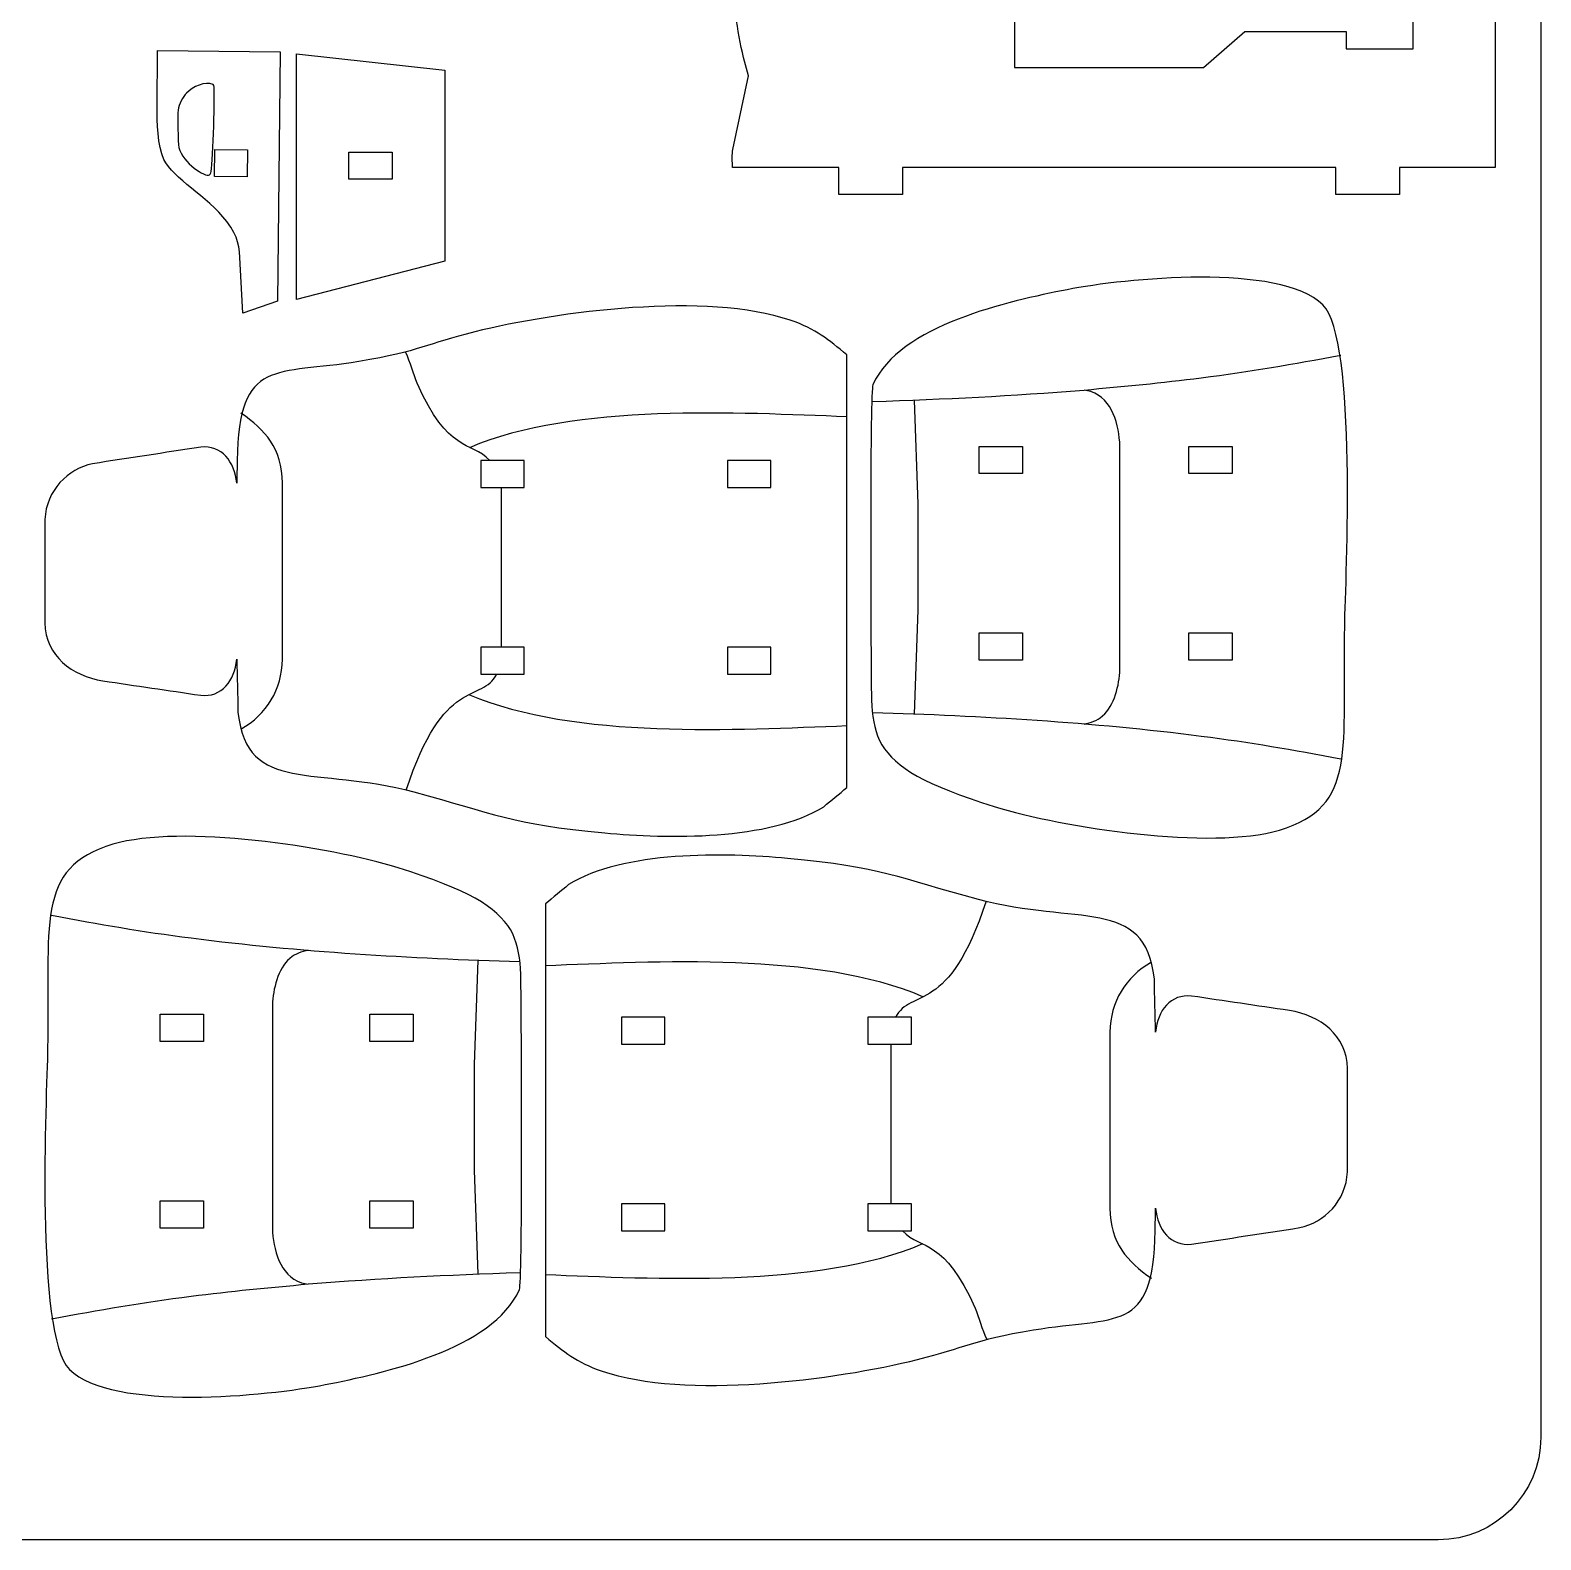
# Model space of a CAD drawing. Extents: x 75 to 655, y 14 to 894.
# Drawn here: x 508 to 655.4, y 454.1 to 601.3 of the extents above; entities that cross this region are included whole.
import ezdxf

# ---------------------------------------------------------------- set-up
doc = ezdxf.new("R2010")
doc.units = 0
doc.layers.get('0').update_dxf_attribs({"linetype": 'CONTINUOUS'})

msp = doc.modelspace()

# ---------------------------------------------------------------- linework, layer by layer
at = {"color": 5}
for p, q in [((655.374691, 884.077625), (655.374691, 464.077725)), ((645.374691, 454.077725), (375.374691, 454.077725))]:
    msp.add_line(p, q, dxfattribs=at)
at = {"color": 3}
for p, q in [((604.052791, 611.770525), (604.052791, 597.709425)), ((650.937291, 612.395025), (650.937291, 587.959125)), ((622.465291, 597.709425), (626.497191, 601.227125)), ((626.497191, 601.227125), (636.374491, 601.227125)), ((636.374491, 601.227125), (636.374491, 599.534525)), ((642.917391, 599.534525), (642.917391, 602.178925)), ((520.411469, 593.849533), (520.450069, 599.382633)), ((520.450069, 599.382633), (532.422969, 599.240133)), ((532.422969, 599.240133), (532.133369, 574.904233)), ((533.991169, 575.090333), (533.991169, 599.036533)), ((533.991169, 599.036533), (548.462369, 597.451533)), ((578.077491, 596.893025), (577.604291, 598.684125)), ((636.374491, 599.534525), (642.917391, 599.534525)), ((548.462369, 597.451533), (548.462369, 578.806333)), ((576.559991, 589.724925), (578.077491, 596.893025)), ((604.052791, 597.709425), (622.465291, 597.709425)), ((586.892591, 585.314625), (586.892591, 587.959125)), ((635.381891, 587.959125), (593.114691, 587.959125)), ((593.114691, 587.959125), (593.114691, 585.314625)), ((635.381891, 585.314625), (635.381891, 587.959125)), ((650.937291, 587.959125), (641.603991, 587.959125)), ((641.603991, 587.959125), (641.603991, 585.314625)), ((593.114691, 585.314625), (586.892591, 585.314625)), ((641.603991, 585.314625), (635.381891, 585.314625)), ((528.753569, 573.735433), (528.493169, 578.566133)), ((548.462369, 578.806333), (533.991169, 575.090333)), ((532.133369, 574.904233), (528.753569, 573.735433))]:
    msp.add_line(p, q, dxfattribs=at)
at = {"color": 7}
for p, q in [((526.018969, 587.073633), (526.050569, 589.717633)), ((526.050569, 589.717633), (529.223569, 589.679733)), ((529.223569, 589.679733), (529.191969, 587.035633)), ((539.113569, 586.808233), (539.113569, 589.449433)), ((539.113569, 589.449433), (543.339569, 589.449433)), ((543.339569, 589.449433), (543.339569, 586.808233)), ((529.191969, 587.035633), (526.018969, 587.073633)), ((543.339569, 586.808233), (539.113569, 586.808233)), ((556.224991, 559.378225), (551.994091, 559.378225)), ((551.994091, 538.523925), (556.224991, 538.523925)), ((593.979191, 505.064625), (589.748191, 505.064625)), ((589.748191, 484.210325), (593.979191, 484.210325))]:
    msp.add_line(p, q, dxfattribs=at)
at = {"color": 1}
for p, q in [((611.474391, 566.092425), (610.827591, 566.245025)), ((594.651591, 555.102725), (594.297091, 565.258725)), ((528.578191, 563.995625), (528.564491, 563.950325)), ((614.323491, 538.971325), (614.323491, 560.788925)), ((532.626891, 539.984725), (532.626891, 557.160325)), ((553.994391, 541.168225), (553.994391, 556.733825)), ((594.651591, 544.792325), (594.651591, 555.102725)), ((594.297091, 534.636625), (594.651591, 544.792325)), ((551.676191, 510.612025), (551.321691, 500.456225)), ((531.649791, 506.277225), (531.649791, 484.459625)), ((613.346391, 503.603825), (613.346391, 486.428225)), ((591.978891, 502.420325), (591.978891, 486.854725)), ((551.321691, 500.456225), (551.321691, 490.145825)), ((551.321691, 490.145825), (551.676191, 479.989825)), ((534.498891, 479.156125), (535.145691, 479.003525)), ((617.395091, 479.592925), (617.408791, 479.638325))]:
    msp.add_line(p, q, dxfattribs=at)
at = {"color": 3}
for points in [[(577.604291, 598.684125), (576.985691, 601.272525), (576.578691, 604.277125), (576.533091, 606.937025)], [(521.072769, 588.752033), (520.426269, 590.099533), (520.417169, 592.385133), (520.411469, 593.849533)], [(576.522091, 587.959125), (576.522091, 588.404325), (576.478191, 589.338025), (576.559991, 589.724925)], [(527.197969, 582.673133), (525.254569, 585.215433), (521.983569, 586.853933), (521.072769, 588.752033)], [(586.892591, 587.959125), (583.435791, 587.959125), (579.978991, 587.959125), (576.522091, 587.959125)], [(528.493169, 578.566133), (528.432769, 580.292033), (528.370269, 581.139633), (527.197969, 582.673133)], [(634.126291, 574.551325), (629.942691, 578.675925), (614.739391, 577.134025), (609.167291, 576.036825)], [(582.169491, 573.054425), (574.075591, 575.834625), (559.466791, 573.924525), (551.383391, 571.920725)], [(609.167291, 576.036825), (603.534191, 574.927725), (592.783191, 572.590025), (590.227291, 566.754325)], [(636.245891, 543.267925), (636.341691, 547.777825), (637.501391, 571.223625), (634.126291, 574.551325)], [(551.383391, 571.920725), (546.665691, 570.751125), (546.131791, 570.049525), (540.094691, 569.033325)], [(587.677291, 569.680225), (585.870391, 571.182525), (584.701891, 572.184325), (582.169491, 573.054425)], [(540.094691, 569.033325), (531.961791, 567.664825), (528.380891, 569.499125), (528.213091, 559.378225)], [(587.677291, 527.465025), (587.677291, 541.536825), (587.677291, 555.608225), (587.677291, 569.680225)], [(590.227291, 566.754325), (589.927491, 566.069625), (590.017391, 544.138325), (590.046891, 540.609125)], [(524.663891, 560.676125), (521.146591, 560.137125), (517.628891, 559.597925), (514.111591, 559.058825)], [(528.179791, 557.160325), (527.991291, 559.250125), (526.677191, 560.918025), (524.663891, 560.676125)], [(514.111591, 559.058825), (511.704391, 558.543925), (509.591091, 556.475125), (509.458391, 553.611725)], [(528.213091, 559.378225), (528.201891, 558.638725), (528.190991, 557.899525), (528.179791, 557.160325)], [(509.458391, 553.611725), (509.458391, 550.252025), (509.458391, 546.892625), (509.458391, 543.532925)], [(509.458391, 543.532925), (509.533591, 540.284025), (512.088491, 538.368325), (515.116091, 537.875525)], [(629.880991, 523.319425), (637.594791, 525.605125), (635.989991, 531.234725), (636.245891, 543.267925)], [(524.663891, 536.468825), (526.676891, 536.233225), (527.989591, 537.874125), (528.179791, 539.984725)], [(528.179791, 539.984725), (528.217391, 538.247625), (528.255291, 536.510525), (528.293191, 534.773425)], [(590.046891, 540.609125), (590.242391, 532.526725), (588.679491, 529.781625), (602.040391, 525.629025)], [(515.116091, 537.875525), (518.298591, 537.406625), (521.481391, 536.937625), (524.663891, 536.468825)], [(528.293191, 534.773425), (529.221591, 526.731125), (535.855691, 529.637025), (545.447691, 527.043525)], [(545.447691, 527.043525), (553.331091, 524.912325), (554.854691, 523.912325), (564.072191, 523.036925)], [(585.431291, 525.597425), (586.179991, 526.220025), (586.928691, 526.842425), (587.677291, 527.465025)], [(564.072191, 523.036925), (570.076991, 522.466225), (580.180391, 522.282325), (585.431291, 525.597425)], [(602.040391, 525.629025), (608.871091, 523.506225), (623.191991, 521.337725), (629.880991, 523.319425)], [(543.932891, 519.619525), (537.102191, 521.742325), (522.781291, 523.910825), (516.092291, 521.929125)], [(516.092291, 521.929125), (508.378491, 519.643425), (509.983291, 514.013825), (509.727391, 501.980625)], [(581.901091, 520.551625), (575.896291, 521.122325), (565.792891, 521.306325), (560.541991, 517.991225)], [(600.525491, 516.545025), (592.642191, 518.676225), (591.118591, 519.676225), (581.901091, 520.551625)], [(555.926391, 504.639425), (555.730891, 512.721825), (557.293791, 515.466925), (543.932891, 519.619525)], [(560.541991, 517.991225), (559.793291, 517.368525), (559.044591, 516.746225), (558.295991, 516.123525)], [(558.295991, 516.123525), (558.295991, 502.051725), (558.295991, 487.980325), (558.295991, 473.908325)], [(617.680091, 508.815125), (616.751691, 516.857425), (610.117591, 513.951525), (600.525491, 516.545025)], [(617.793391, 503.603825), (617.755891, 505.340925), (617.717991, 507.078025), (617.680091, 508.815125)], [(621.309391, 507.119725), (619.296391, 507.355325), (617.983691, 505.714425), (617.793391, 503.603825)], [(630.857091, 505.713025), (627.674691, 506.181925), (624.491891, 506.650925), (621.309391, 507.119725)], [(636.514791, 500.055625), (636.439691, 503.304525), (633.884791, 505.220225), (630.857091, 505.713025)], [(555.745991, 478.494225), (556.045791, 479.178925), (555.955891, 501.110225), (555.926391, 504.639425)], [(509.727391, 501.980625), (509.631591, 497.470725), (508.471891, 474.024925), (511.846991, 470.697225)], [(636.514791, 489.976825), (636.514791, 493.336525), (636.514791, 496.695925), (636.514791, 500.055625)], [(631.861691, 484.529725), (634.268891, 485.044625), (636.382191, 487.113425), (636.514791, 489.976825)], [(617.760191, 484.210325), (617.771391, 484.949825), (617.782191, 485.689025), (617.793391, 486.428225)], [(617.793391, 486.428225), (617.981891, 484.338425), (619.296091, 482.670525), (621.309391, 482.912425)], [(605.878591, 474.555225), (614.011491, 475.923725), (617.592291, 474.089425), (617.760191, 484.210325)], [(621.309391, 482.912425), (624.826691, 483.451425), (628.344391, 483.990625), (631.861691, 484.529725)], [(536.805891, 469.211725), (542.439091, 470.320825), (553.190091, 472.658525), (555.745991, 478.494225)], [(594.589891, 471.667925), (599.307591, 472.837425), (599.841491, 473.539025), (605.878591, 474.555225)], [(558.295991, 473.908325), (560.102891, 472.406025), (561.271391, 471.404225), (563.803791, 470.534225)], [(563.803791, 470.534225), (571.897691, 467.753925), (586.506491, 469.664025), (594.589891, 471.667925)], [(511.846991, 470.697225), (516.030491, 466.572625), (531.233891, 468.114525), (536.805891, 469.211725)]]:
    msp.add_open_spline(points, degree=3, dxfattribs=at)
at = {"color": 7}
for points in [[(525.874069, 596.053733), (525.076269, 596.406233), (523.864269, 595.838633), (523.265169, 595.223733)], [(525.643869, 587.420333), (525.841369, 587.909633), (526.034469, 594.423433), (525.970969, 595.797933)], [(525.970969, 595.797933), (525.966669, 595.889233), (525.957569, 596.016933), (525.874069, 596.053733)], [(523.265169, 595.223733), (522.941069, 594.890933), (522.492269, 594.078033), (522.449069, 593.553633)], [(522.449069, 593.553633), (522.411469, 593.100533), (522.422669, 590.362333), (522.538169, 589.903633)], [(522.538169, 589.903633), (522.917269, 588.396133), (525.103569, 586.965833), (525.513169, 587.230833)], [(525.513169, 587.230833), (525.577869, 587.272633), (525.615369, 587.349133), (525.643869, 587.420333)], [(600.587991, 558.109025), (600.587991, 558.990325), (600.587991, 559.871725), (600.587991, 560.753425)], [(600.587991, 560.753425), (601.998291, 560.753425), (603.408491, 560.753425), (604.819191, 560.753425)], [(604.819191, 560.753425), (604.819191, 559.871725), (604.819191, 558.990325), (604.819191, 558.109025)], [(621.039391, 558.109025), (621.039391, 558.990325), (621.039391, 559.871725), (621.039391, 560.753425)], [(621.039391, 560.753425), (622.450091, 560.753425), (623.860291, 560.753425), (625.270691, 560.753425)], [(625.270691, 560.753425), (625.270691, 559.871725), (625.270691, 558.990325), (625.270691, 558.109025)], [(551.994091, 559.378225), (551.994091, 558.496825), (551.994091, 557.615225), (551.994091, 556.733825)], [(556.224991, 556.733825), (556.224991, 557.615225), (556.224991, 558.496825), (556.224991, 559.378225)], [(580.272991, 559.378225), (578.862491, 559.378225), (577.452091, 559.378225), (576.041891, 559.378225)], [(576.041891, 559.378225), (576.041891, 558.496825), (576.041891, 557.615225), (576.041891, 556.733825)], [(580.272991, 556.733825), (580.272991, 557.615225), (580.272991, 558.496825), (580.272991, 559.378225)], [(604.819191, 558.109025), (603.408491, 558.109025), (601.998291, 558.109025), (600.587991, 558.109025)], [(625.270691, 558.109025), (623.860291, 558.109025), (622.450091, 558.109025), (621.039391, 558.109025)], [(551.994091, 556.733825), (553.404491, 556.733825), (554.814691, 556.733825), (556.224991, 556.733825)], [(576.041891, 556.733825), (577.452091, 556.733825), (578.862491, 556.733825), (580.272991, 556.733825)], [(600.587991, 539.899025), (600.587991, 540.780425), (600.587991, 541.662125), (600.587991, 542.543425)], [(600.587991, 542.543425), (601.998291, 542.543425), (603.408491, 542.543425), (604.819191, 542.543425)], [(604.819191, 542.543425), (604.819191, 541.662125), (604.819191, 540.780425), (604.819191, 539.899025)], [(621.029191, 542.543425), (622.442991, 542.543425), (623.856791, 542.543425), (625.270691, 542.543425)], [(621.029191, 539.899025), (621.029191, 540.780425), (621.029191, 541.662125), (621.029191, 542.543425)], [(625.270691, 542.543425), (625.270691, 541.662125), (625.270691, 540.780425), (625.270691, 539.899025)], [(556.224991, 541.168225), (554.814691, 541.168225), (553.404491, 541.168225), (551.994091, 541.168225)], [(551.994091, 541.168225), (551.994091, 540.286925), (551.994091, 539.405225), (551.994091, 538.523925)], [(556.224991, 538.523925), (556.224991, 539.405225), (556.224991, 540.286925), (556.224991, 541.168225)], [(576.041891, 541.168225), (576.041891, 540.286925), (576.041891, 539.405225), (576.041891, 538.523925)], [(580.272991, 541.168225), (578.862491, 541.168225), (577.452091, 541.168225), (576.041891, 541.168225)], [(580.272991, 538.523925), (580.272991, 539.405225), (580.272991, 540.286925), (580.272991, 541.168225)], [(604.819191, 539.899025), (603.408491, 539.899025), (601.998291, 539.899025), (600.587991, 539.899025)], [(625.270691, 539.899025), (623.856791, 539.899025), (622.442991, 539.899025), (621.029191, 539.899025)], [(576.041891, 538.523925), (577.452091, 538.523925), (578.862491, 538.523925), (580.272991, 538.523925)], [(520.702591, 502.705125), (520.702591, 503.586425), (520.702591, 504.468125), (520.702591, 505.349525)], [(520.702591, 505.349525), (522.116391, 505.349525), (523.530291, 505.349525), (524.944091, 505.349525)], [(524.944091, 505.349525), (524.944091, 504.468125), (524.944091, 503.586425), (524.944091, 502.705125)], [(541.154091, 502.705125), (541.154091, 503.586425), (541.154091, 504.468125), (541.154091, 505.349525)], [(541.154091, 505.349525), (542.564691, 505.349525), (543.974991, 505.349525), (545.385291, 505.349525)], [(545.385291, 505.349525), (545.385291, 504.468125), (545.385291, 503.586425), (545.385291, 502.705125)], [(569.931391, 505.064625), (568.521191, 505.064625), (567.110791, 505.064625), (565.700191, 505.064625)], [(565.700191, 505.064625), (565.700191, 504.183425), (565.700191, 503.301625), (565.700191, 502.420325)], [(569.931391, 502.420325), (569.931391, 503.301625), (569.931391, 504.183425), (569.931391, 505.064625)], [(589.748191, 505.064625), (589.748191, 504.183425), (589.748191, 503.301625), (589.748191, 502.420325)], [(593.979191, 502.420325), (593.979191, 503.301625), (593.979191, 504.183425), (593.979191, 505.064625)], [(524.944091, 502.705125), (523.530291, 502.705125), (522.116391, 502.705125), (520.702591, 502.705125)], [(545.385291, 502.705125), (543.974991, 502.705125), (542.564691, 502.705125), (541.154091, 502.705125)], [(565.700191, 502.420325), (567.110791, 502.420325), (568.521191, 502.420325), (569.931391, 502.420325)], [(589.748191, 502.420325), (591.158591, 502.420325), (592.568791, 502.420325), (593.979191, 502.420325)], [(520.702591, 484.495125), (520.702591, 485.376825), (520.702591, 486.258225), (520.702591, 487.139525)], [(520.702591, 487.139525), (522.112991, 487.139525), (523.523191, 487.139525), (524.933891, 487.139525)], [(524.933891, 487.139525), (524.933891, 486.258225), (524.933891, 485.376825), (524.933891, 484.495125)], [(541.154091, 487.139525), (542.564691, 487.139525), (543.974991, 487.139525), (545.385291, 487.139525)], [(541.154091, 484.495125), (541.154091, 485.376825), (541.154091, 486.258225), (541.154091, 487.139525)], [(545.385291, 487.139525), (545.385291, 486.258225), (545.385291, 485.376825), (545.385291, 484.495125)], [(569.931391, 486.854725), (568.521191, 486.854725), (567.110791, 486.854725), (565.700191, 486.854725)], [(565.700191, 486.854725), (565.700191, 485.973325), (565.700191, 485.091725), (565.700191, 484.210325)], [(569.931391, 484.210325), (569.931391, 485.091725), (569.931391, 485.973325), (569.931391, 486.854725)], [(593.979191, 486.854725), (592.568791, 486.854725), (591.158591, 486.854725), (589.748191, 486.854725)], [(589.748191, 486.854725), (589.748191, 485.973325), (589.748191, 485.091725), (589.748191, 484.210325)], [(593.979191, 484.210325), (593.979191, 485.091725), (593.979191, 485.973325), (593.979191, 486.854725)], [(524.933891, 484.495125), (523.523191, 484.495125), (522.112991, 484.495125), (520.702591, 484.495125)], [(545.385291, 484.495125), (543.974991, 484.495125), (542.564691, 484.495125), (541.154091, 484.495125)], [(565.700191, 484.210325), (567.110791, 484.210325), (568.521191, 484.210325), (569.931391, 484.210325)]]:
    msp.add_open_spline(points, degree=3, dxfattribs=at)
at = {"color": 1}
for points in [[(545.777691, 566.903925), (545.408391, 567.800325), (545.106491, 568.970525), (544.667791, 569.921825)], [(622.260491, 567.440225), (627.043091, 568.054825), (631.164191, 568.765625), (635.884691, 569.647325)], [(610.827591, 566.245025), (614.682891, 566.609425), (618.413991, 566.946025), (622.260491, 567.440225)], [(552.871591, 559.378225), (550.932691, 561.298825), (548.779991, 560.097425), (545.777691, 566.903925)], [(590.179191, 565.128925), (597.312091, 565.353925), (603.720591, 565.674025), (610.827591, 566.245025)], [(614.323491, 560.788925), (614.232891, 562.812725), (613.643891, 565.364425), (611.474391, 566.092425)], [(587.677291, 563.639225), (577.242591, 564.011325), (561.125891, 565.003325), (550.883891, 560.620025)], [(532.626891, 557.160325), (532.571791, 560.607825), (530.960391, 562.344825), (528.578191, 563.995625)], [(528.578191, 533.149425), (531.113391, 534.659025), (532.579191, 536.982625), (532.626891, 539.984725)], [(544.713791, 527.213025), (548.297791, 538.383425), (552.066091, 535.700825), (553.535691, 538.523925)], [(612.619091, 534.447425), (613.814491, 535.473425), (614.247291, 537.472325), (614.323491, 538.971325)], [(550.883891, 536.525325), (561.151591, 532.130825), (577.073691, 533.127325), (587.677291, 533.506025)], [(622.260491, 532.455125), (611.617991, 533.822625), (600.897891, 534.428125), (590.179191, 534.766525)], [(610.826791, 533.650325), (611.501091, 533.809325), (612.049691, 533.959125), (612.619091, 534.447425)], [(635.884691, 530.248125), (631.164191, 531.129825), (627.043091, 531.840525), (622.260491, 532.455125)], [(601.259491, 516.375525), (597.675491, 505.205125), (593.907191, 507.887725), (592.437591, 505.064625)], [(510.088591, 515.000425), (514.809091, 514.118725), (518.930191, 513.408025), (523.712791, 512.793425)], [(523.712791, 512.793425), (534.355291, 511.425925), (545.075391, 510.820525), (555.794091, 510.482125)], [(535.146391, 511.598225), (534.472191, 511.439225), (533.923591, 511.289425), (533.354191, 510.801125)], [(595.089391, 507.063225), (584.821691, 511.457725), (568.899591, 510.461225), (558.295991, 510.082525)], [(533.354191, 510.801125), (532.158791, 509.775125), (531.725991, 507.776325), (531.649791, 506.277225)], [(617.395091, 510.439125), (614.859891, 508.929525), (613.394091, 506.605925), (613.346391, 503.603825)], [(613.346391, 486.428225), (613.401491, 482.980825), (615.012891, 481.243725), (617.395091, 479.592925)], [(531.649791, 484.459625), (531.740391, 482.435925), (532.329291, 479.884125), (534.498891, 479.156125)], [(593.101691, 484.210325), (595.040591, 482.289725), (597.193291, 483.491125), (600.195591, 476.684625)], [(558.295991, 479.949325), (568.730691, 479.577225), (584.847291, 478.585225), (595.089391, 482.968525)], [(535.145691, 479.003525), (531.290391, 478.639125), (527.559291, 478.302525), (523.712791, 477.808325)], [(555.794091, 480.119625), (548.661191, 479.894625), (542.252691, 479.574525), (535.145691, 479.003525)], [(523.712791, 477.808325), (518.930191, 477.193725), (514.809091, 476.482925), (510.088591, 475.601225)], [(600.195591, 476.684625), (600.564891, 475.788225), (600.866791, 474.618025), (601.305491, 473.666725)]]:
    msp.add_open_spline(points, degree=3, dxfattribs=at)
at = {"color": 5}
msp.add_open_spline([(655.374691, 464.077725), (655.374691, 458.577625), (650.874691, 454.077725), (645.374691, 454.077725)], degree=3, dxfattribs=at)

doc.saveas('drawing.dxf')
